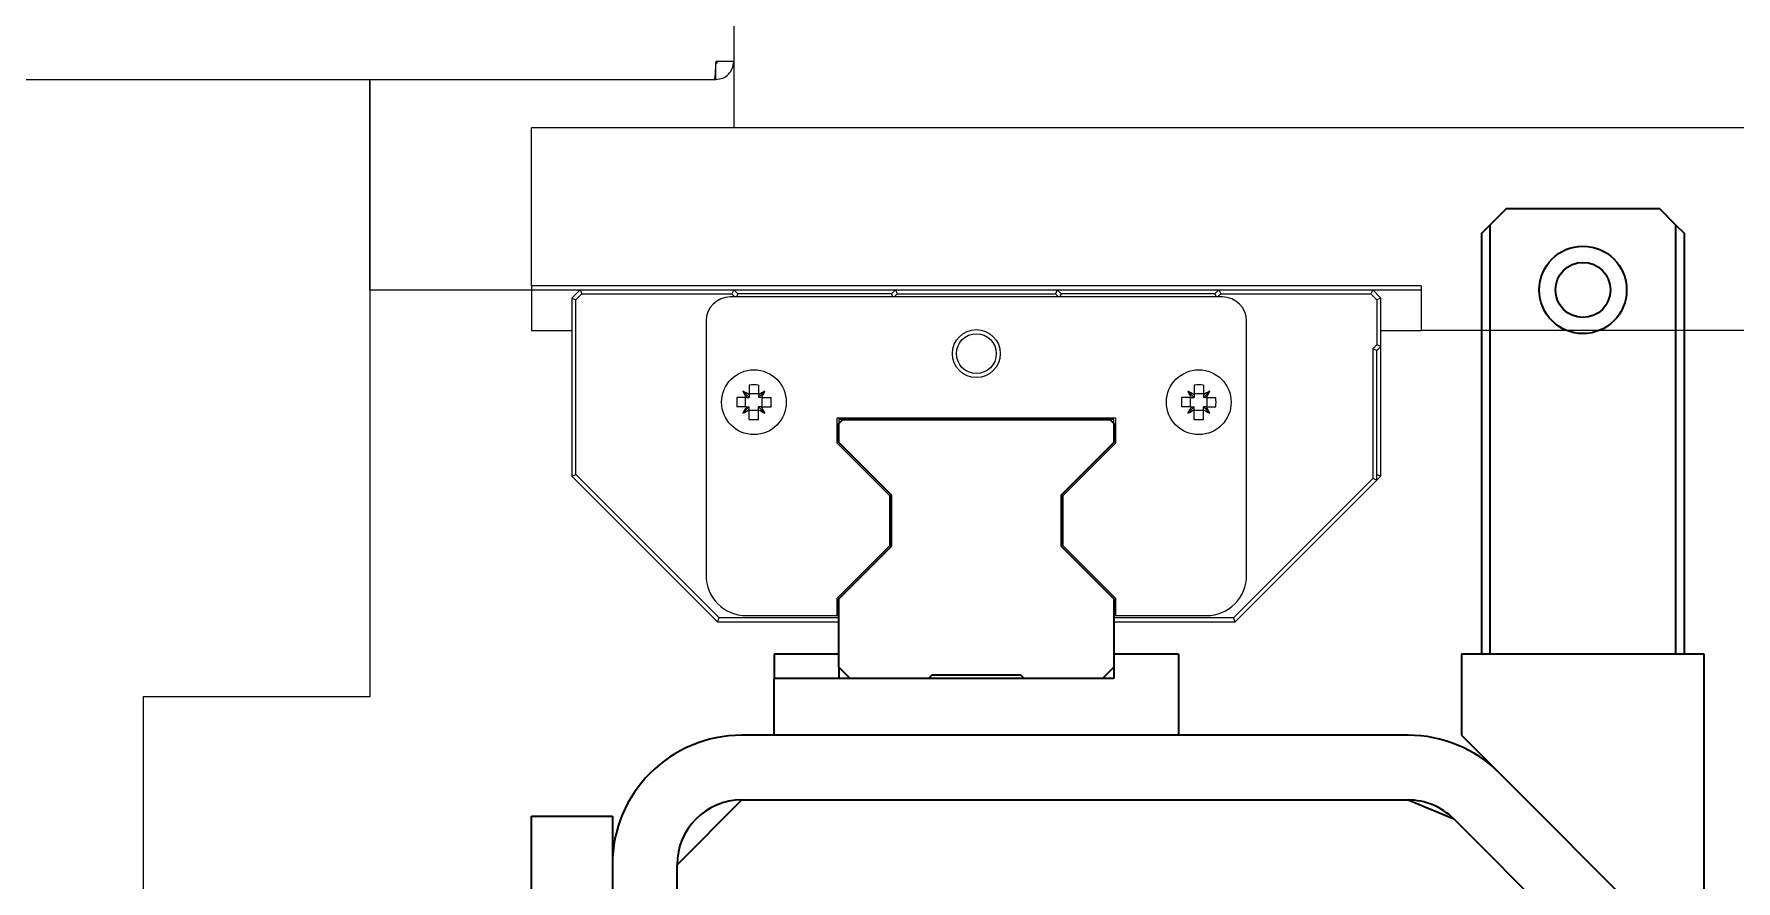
# Model space of a CAD drawing. Header units: inches. Extents: x 16559 to 58559, y 6500 to 36200.
# Drawn here: x 45455.8 to 45666.2, y 29996.3 to 30100.9 of the extents above; entities that cross this region are included whole.
import ezdxf

# ---------------------------------------------------------------- set-up
doc = ezdxf.new("R2010")
doc.units = ezdxf.units.IN
doc.header["$LTSCALE"] = 300
doc.layers.add('GUIDE', color=4, linetype='Continuous', lineweight=35)
doc.layers.add('MACCHINA', color=40, linetype='Continuous')

# ---------------------------------------------------------------- blocks, each defined once
blk = doc.blocks.new('A$Cbaf7ccba')
at = {"layer": 'GUIDE'}
for p, q in [((-874.2, -260), (-876.2, -262)), ((-855.2, -260), (-874.2, -260)), ((-853.2, -262), (-855.2, -260)), ((-877.2, -263), (-876.2, -262)), ((-877.2, -315), (-877.2, -263)), ((-876.2, -262), (-876.2, -315)), ((-853.2, -315), (-853.2, -262)), ((-853.2, -262), (-852.2, -263)), ((-852.2, -263), (-852.2, -315)), ((-956.7, -286.5), (-956.2, -286)), ((-956.2, -286), (-923.2, -286)), ((-923.2, -286), (-922.7, -286.5)), ((-956.7, -288.86), (-956.7, -286.5)), ((-922.7, -286.5), (-922.7, -288.86)), ((-950.2, -295.36), (-956.7, -288.86)), ((-922.7, -288.86), (-929.2, -295.36)), ((-950.2, -301.64), (-950.2, -295.36)), ((-929.2, -295.36), (-929.2, -301.64)), ((-956.7, -308.14), (-950.2, -301.64)), ((-929.2, -301.64), (-922.7, -308.14)), ((-956.7, -316.6), (-956.7, -308.14)), ((-922.7, -308.14), (-922.7, -316.6)), ((-956.7, -315), (-964.7, -315)), ((-964.7, -315), (-964.7, -318)), ((-914.7, -315), (-922.7, -315)), ((-914.7, -315), (-914.7, -325)), ((-849.7, -315), (-879.7, -315)), ((-849.7, -315), (-879.7, -315)), ((-879.7, -315), (-879.7, -325)), ((-849.7, -355), (-849.7, -315)), ((-955.3, -318), (-956.7, -316.6)), ((-956.7, -316.6), (-956.7, -318)), ((-945.2, -317.6), (-945.6, -318)), ((-934.2, -317.6), (-945.2, -317.6)), ((-933.8, -318), (-934.2, -317.6)), ((-922.7, -316.6), (-924.1, -318)), ((-922.7, -316.6), (-922.7, -318)), ((-964.7, -325), (-964.7, -318)), ((-955.3, -318), (-964.7, -318)), ((-945.6, -318), (-955.3, -318)), ((-933.8, -318), (-945.6, -318)), ((-924.1, -318), (-933.8, -318)), ((-922.7, -318), (-924.1, -318)), ((-964.7, -325), (-968.7, -325)), ((-914.7, -325), (-964.7, -325)), ((-886.33, -325), (-914.7, -325)), ((-879.7, -325), (-875.02, -329.69)), ((-702.05, -502.66), (-875.02, -329.69)), ((-976.7, -341), (-968.7, -333)), ((-968.7, -333), (-886.33, -333)), ((-886.33, -333), (-880.67, -335.34)), ((-994.7, -345), (-994.7, -335)), ((-994.7, -335), (-984.7, -335)), ((-984.7, -335), (-984.7, -365)), ((-880.67, -335.34), (-703.02, -513)), ((-976.7, -393), (-976.7, -341))]:
    blk.add_line(p, q, dxfattribs=at)
for radius in [5.4, 3.4]:
    blk.add_circle((-864.7, -270), radius, dxfattribs=at)
for centre, radius, start, end in [((-968.7, -341), 16, 90, 180), ((-886.33, -341), 16, 45, 90), ((-968.7, -341), 8, 90, 180), ((-886.33, -341), 8, 45, 90)]:
    blk.add_arc(centre, radius, start, end, dxfattribs=at)
blk = doc.blocks.new('A$Ccd749461')
at = {"layer": 'MACCHINA'}
for p, q in [((-969.7, 898.8), (-969.7, -241.8)), ((-969.7, -241.8), (-971.9, -241.8)), ((-969.7, -241.8), (-969.7, -250)), ((-1482.49, -244), (-972.11, -244)), ((-1014.7, -244), (-1014.7, -320.25)), ((-1014.7, -270), (-1014.7, -244)), ((-972.11, -244), (-971.9, -244)), ((-971.9, -244), (-971.9, -242)), ((-994.7, -269.5), (-994.7, -250)), ((-254.7, -250), (-994.7, -250)), ((-1014.7, -270), (-994.7, -270)), ((-884.7, -269.5), (-994.7, -269.5)), ((-994.7, -269.5), (-994.7, -270)), ((-994.7, -270), (-909.7, -270)), ((-994.7, -270), (-994.7, -275)), ((-989.7, -271), (-988.7, -270)), ((-989.7, -271), (-989.2, -271.21)), ((-989.7, -271), (-989.7, -293)), ((-989.2, -271.21), (-988.49, -270.5)), ((-989.2, -292.79), (-989.2, -271.21)), ((-988.7, -270), (-988.49, -270.5)), ((-988.49, -270.5), (-969.91, -270.5)), ((-909.28, -270.87), (-970.12, -270.87)), ((-969.7, -270), (-969.91, -270.5)), ((-969.91, -270.5), (-969.54, -270.87)), ((-969.7, -270), (-969.2, -270.5)), ((-969.2, -270.5), (-969.36, -270.87)), ((-950.2, -270.5), (-969.2, -270.5)), ((-950.2, -270.5), (-949.7, -270)), ((-950.2, -270.5), (-950.05, -270.87)), ((-949.87, -270.87), (-949.49, -270.5)), ((-949.7, -270), (-949.49, -270.5)), ((-949.49, -270.5), (-929.91, -270.5)), ((-929.7, -270), (-929.91, -270.5)), ((-929.91, -270.5), (-929.54, -270.87)), ((-929.7, -270), (-929.2, -270.5)), ((-929.2, -270.5), (-929.36, -270.87)), ((-910.2, -270.5), (-929.2, -270.5)), ((-910.2, -270.5), (-909.7, -270)), ((-910.2, -270.5), (-910.05, -270.87)), ((-909.87, -270.87), (-909.49, -270.5)), ((-909.7, -270), (-909.49, -270.5)), ((-909.7, -270), (-884.7, -270)), ((-909.49, -270.5), (-890.91, -270.5)), ((-890.7, -270), (-890.91, -270.5)), ((-890.91, -270.5), (-890.2, -271.21)), ((-890.7, -270), (-889.7, -271)), ((-889.7, -271), (-890.2, -271.21)), ((-890.2, -271.21), (-890.2, -276.79)), ((-889.7, -277), (-889.7, -271)), ((-884.7, -269.5), (-884.7, -275)), ((-994.7, -275), (-989.7, -275)), ((-973.12, -273.87), (-973.12, -305.23)), ((-906.28, -305.23), (-906.28, -273.87)), ((-889.7, -275), (-884.7, -275)), ((-816.7, -275), (-884.7, -275)), ((-890.2, -276.79), (-890.7, -277.29)), ((-890.7, -277.29), (-890.7, -293.29)), ((-890.2, -277.5), (-890.7, -277.29)), ((-889.7, -277), (-890.2, -276.79)), ((-890.2, -277.5), (-889.7, -277)), ((-890.2, -293.5), (-890.2, -277.5)), ((-889.7, -293), (-889.7, -277)), ((-967.78, -281.75), (-967.78, -282.95)), ((-966.63, -281.75), (-966.63, -282.95)), ((-912.78, -281.75), (-912.78, -282.95)), ((-911.63, -281.75), (-911.63, -282.95)), ((-968.13, -283.3), (-969.33, -283.3)), ((-967.78, -283.3), (-968.55, -282.52)), ((-968.24, -284.45), (-968.24, -283.3)), ((-968.13, -283.3), (-967.78, -283.3)), ((-966.63, -282.84), (-967.78, -282.84)), ((-967.78, -282.95), (-967.78, -283.3)), ((-966.63, -283.3), (-965.85, -282.52)), ((-966.63, -282.95), (-966.63, -283.3)), ((-966.28, -283.3), (-966.63, -283.3)), ((-966.28, -283.3), (-965.08, -283.3)), ((-966.17, -284.45), (-966.17, -283.3)), ((-913.13, -283.3), (-914.33, -283.3)), ((-912.78, -283.3), (-913.55, -282.52)), ((-913.24, -284.45), (-913.24, -283.3)), ((-913.13, -283.3), (-912.78, -283.3)), ((-911.63, -282.84), (-912.78, -282.84)), ((-912.78, -282.95), (-912.78, -283.3)), ((-911.63, -283.3), (-910.85, -282.52)), ((-911.63, -282.95), (-911.63, -283.3)), ((-911.28, -283.3), (-911.63, -283.3)), ((-911.28, -283.3), (-910.08, -283.3)), ((-911.17, -284.45), (-911.17, -283.3)), ((-968.13, -284.45), (-969.33, -284.45)), ((-967.78, -284.45), (-968.55, -285.22)), ((-968.13, -284.45), (-967.78, -284.45)), ((-967.78, -284.8), (-967.78, -284.45)), ((-967.78, -286), (-967.78, -284.8)), ((-966.63, -284.91), (-967.78, -284.91)), ((-966.63, -284.45), (-965.85, -285.22)), ((-966.28, -284.45), (-966.63, -284.45)), ((-966.63, -284.8), (-966.63, -284.45)), ((-966.63, -286), (-966.63, -284.8)), ((-966.28, -284.45), (-965.08, -284.45)), ((-956.9, -285.8), (-922.5, -285.8)), ((-956.9, -288.94), (-956.9, -285.8)), ((-922.7, -286), (-956.7, -286)), ((-956.7, -286), (-956.7, -288.86)), ((-922.7, -288.86), (-922.7, -286)), ((-922.5, -285.8), (-922.5, -288.94)), ((-913.13, -284.45), (-914.33, -284.45)), ((-912.78, -284.45), (-913.55, -285.22)), ((-913.13, -284.45), (-912.78, -284.45)), ((-912.78, -284.8), (-912.78, -284.45)), ((-912.78, -286), (-912.78, -284.8)), ((-911.63, -284.91), (-912.78, -284.91)), ((-911.63, -284.8), (-911.63, -284.45)), ((-911.63, -284.45), (-910.85, -285.22)), ((-911.28, -284.45), (-911.63, -284.45)), ((-911.63, -286), (-911.63, -284.8)), ((-911.28, -284.45), (-910.08, -284.45)), ((-950.4, -295.44), (-956.9, -288.94)), ((-956.7, -288.86), (-950.2, -295.36)), ((-929.2, -295.36), (-922.7, -288.86)), ((-922.5, -288.94), (-929, -295.44)), ((-989.7, -293), (-989.2, -292.79)), ((-989.7, -293), (-971.7, -311)), ((-971.49, -310.5), (-989.2, -292.79)), ((-890.7, -293.29), (-907.91, -310.5)), ((-907.7, -311), (-890.2, -293.5)), ((-890.2, -293.5), (-890.7, -293.29)), ((-890.2, -292.79), (-889.7, -293)), ((-890.2, -293.5), (-889.7, -293)), ((-950.4, -301.56), (-950.4, -295.44)), ((-950.2, -295.36), (-950.2, -301.64)), ((-929.2, -301.64), (-929.2, -295.36)), ((-929, -295.44), (-929, -301.56)), ((-956.9, -308.06), (-950.4, -301.56)), ((-950.2, -301.64), (-956.7, -308.14)), ((-922.7, -308.14), (-929.2, -301.64)), ((-929, -301.56), (-922.5, -308.06)), ((-956.9, -310.23), (-956.9, -308.06)), ((-956.7, -308.14), (-956.7, -310.5)), ((-922.7, -310.5), (-922.7, -308.14)), ((-922.5, -308.06), (-922.5, -310.23)), ((-971.7, -311), (-971.49, -310.5)), ((-971.7, -311), (-956.7, -311)), ((-956.7, -310.5), (-971.49, -310.5)), ((-968.12, -310.23), (-956.9, -310.23)), ((-956.7, -310.5), (-956.7, -311)), ((-907.91, -310.5), (-922.7, -310.5)), ((-922.7, -311), (-922.7, -310.5)), ((-922.7, -311), (-907.7, -311)), ((-922.5, -310.23), (-911.28, -310.23)), ((-907.7, -311), (-907.91, -310.5)), ((-1014.7, -320.25), (-1042.7, -320.25)), ((-1042.7, -320.25), (-1042.7, -401.25))]:
    blk.add_line(p, q, dxfattribs=at)
for centre, radius in [((-939.7, -277.87), 2.96), ((-939.7, -277.87), 2.46), ((-967.2, -283.87), 4), ((-912.2, -283.87), 4)]:
    blk.add_circle(centre, radius, dxfattribs=at)
for centre, radius, start, end in [((-970.12, -273.87), 3, 90, 180), ((-909.28, -273.87), 3, 0, 90), ((-967.2, -297.27), 15.53, 87.8786, 92.1214), ((-912.2, -297.27), 15.53, 87.8786, 92.1214), ((-953.8, -283.87), 15.53, 177.8786, 182.1214), ((-973.86, -293.11), 11.85, 59.1092, 63.3848), ((-957.96, -277.22), 11.85, 206.6152, 210.8908), ((-960.54, -293.11), 11.85, 116.6152, 120.8908), ((-976.44, -277.22), 11.85, 329.1092, 333.3848), ((-980.6, -283.87), 15.53, 357.8786, 2.1214), ((-898.8, -283.87), 15.53, 177.8786, 182.1214), ((-902.96, -277.22), 11.85, 206.6152, 210.8908), ((-918.86, -293.11), 11.85, 59.1092, 63.3848), ((-905.54, -293.11), 11.85, 116.6152, 120.8908), ((-921.44, -277.22), 11.85, 329.1092, 333.3848), ((-925.6, -283.87), 15.53, 357.8786, 2.1214), ((-957.96, -290.53), 11.85, 149.1092, 153.3848), ((-973.86, -274.63), 11.85, 296.6152, 300.8908), ((-967.2, -270.47), 15.53, 267.8786, 272.1214), ((-960.54, -274.63), 11.85, 239.1092, 243.3848), ((-976.44, -290.53), 11.85, 26.6152, 30.8908), ((-902.96, -290.53), 11.85, 149.1092, 153.3848), ((-918.86, -274.63), 11.85, 296.6152, 300.8908), ((-912.2, -270.47), 15.53, 267.8786, 272.1214), ((-905.54, -274.63), 11.85, 239.1092, 243.3848), ((-921.44, -290.53), 11.85, 26.6152, 30.8908), ((-968.12, -305.23), 5, 180, 270), ((-911.28, -305.23), 5, 270, 0)]:
    blk.add_arc(centre, radius, start, end, dxfattribs=at)
for points in [[(-971.9, -241.8), (-971.92, -242.09), (-971.96, -242.66), (-972.01, -243.39), (-972.06, -243.9), (-972.1, -243.97), (-972.11, -244)], [(-971.9, -244), (-971.61, -243.97), (-971.04, -243.9), (-970.31, -243.39), (-969.8, -242.66), (-969.74, -242.09), (-969.7, -241.8)], [(-971.9, -242), (-971.88, -242), (-971.82, -241.99), (-971.76, -241.94), (-971.71, -241.88), (-971.71, -241.83), (-971.7, -241.8)]]:
    blk.add_open_spline(points, degree=3, dxfattribs=at)

msp = doc.modelspace()

# ---------------------------------------------------------------- block references
at = {"layer": 'GUIDE'}
msp.add_blockref('A$Cbaf7ccba', (46511.967, 30339.28), dxfattribs=at)
at = {"layer": 'MACCHINA'}
msp.add_blockref('A$Ccd749461', (46511.967, 30339.28), dxfattribs=at)

doc.saveas('drawing.dxf')
